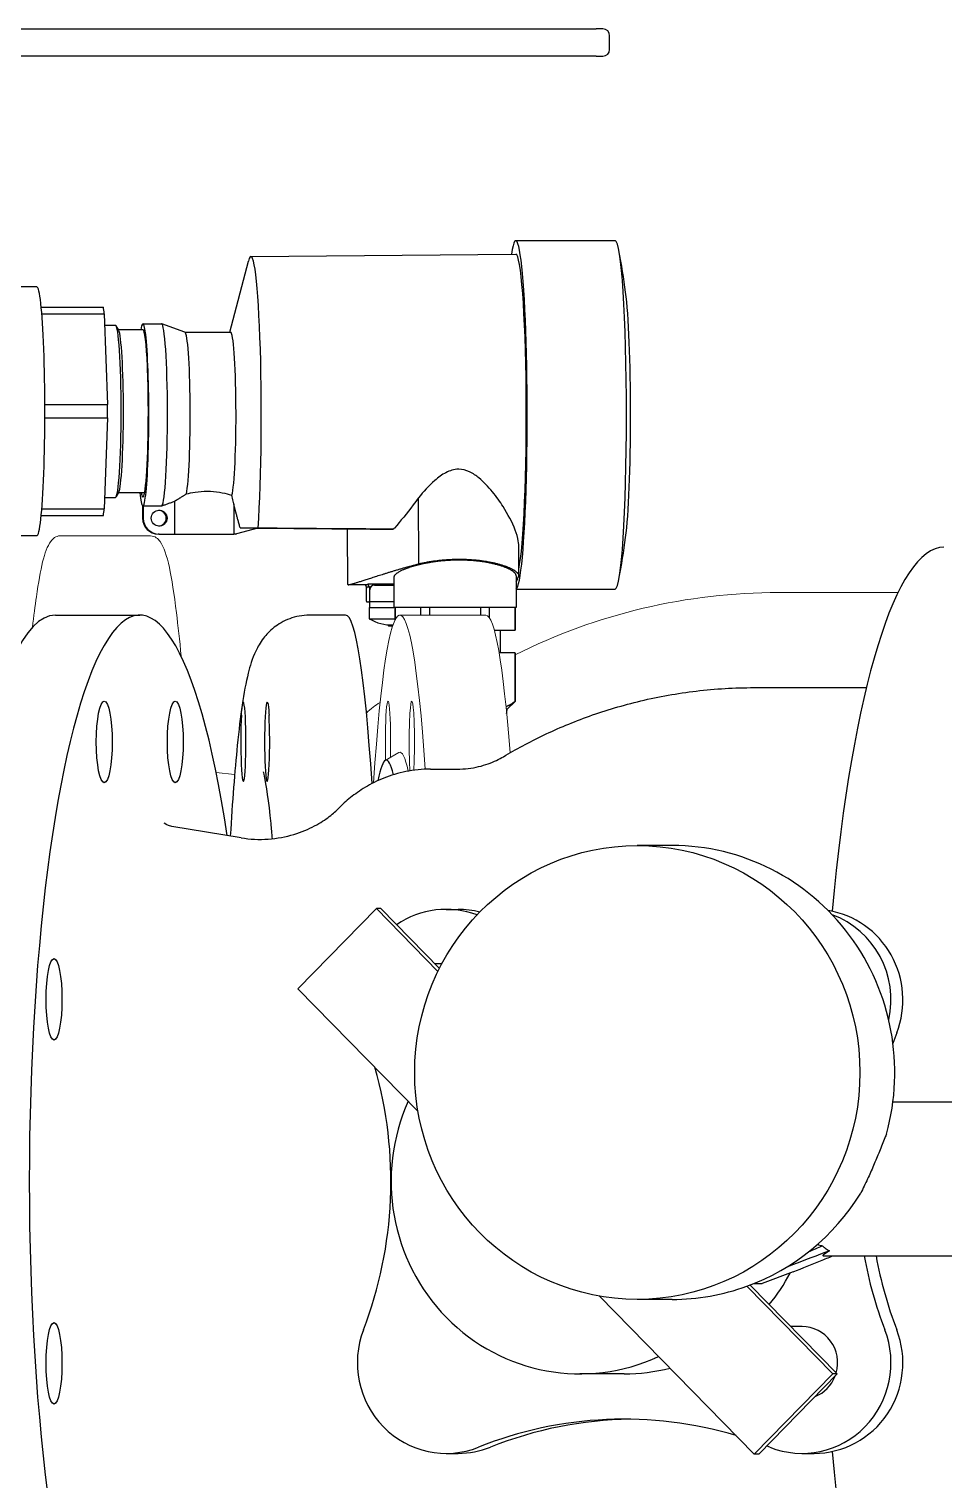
# Model space of a CAD drawing. Header units: millimetres. Extents: x 0 to 100323, y 0 to 59400.
# Drawn here: x 23435.9 to 23637.9, y 45104.8 to 45424.9 of the extents above; entities that cross this region are included whole.
import ezdxf

# ---------------------------------------------------------------- set-up
doc = ezdxf.new("R2010")
doc.units = ezdxf.units.MM
doc.header["$LTSCALE"] = 100
doc.layers.add('P_Biomass (BM)', color=150, linetype='Continuous', lineweight=18, true_color=0x007fff)
doc.layers.add('Visible', color=7, linetype='Continuous', lineweight=25)

msp = doc.modelspace()

# ---------------------------------------------------------------- linework, layer by layer
at = {"layer": 'P_Biomass (BM)'}
for p, q in [((23442.8, 45313.03), (23462.76, 45313.03)), ((23601.46, 45300.53), (23627.77, 45300.53)), ((23517.81, 45295.53), (23536.77, 45295.53)), ((23514.58, 45263.46), (23517.57, 45265.19)), ((23481.32, 45260.36), (23477.26, 45260.78))]:
    msp.add_line(p, q, dxfattribs=at)
msp.add_arc((23601.46, 45170.53), 130, 90, 116.6171, dxfattribs=at)
for centre, major_axis, start_param, end_param in [((23517.81, 45170.53), (0, 125), 5.527526, 7.072972), ((23536.77, 45170.53), (0, 125), 5.570927, 6.283185), ((23515.18, 45267.54), (0, 9), 4.32333, 8.318755), ((23520.44, 45267.54), (0, 9), 3.944265, 8.641749), ((23517.81, 45170.53), (0, 94.73), 5.985299, 6.321042)]:
    msp.add_ellipse(centre, major_axis=major_axis, ratio=0.065414, start_param=start_param, end_param=end_param, dxfattribs=at)
for points, knots in [([(23436.7, 45292.82), (23436.98, 45295.31), (23437.27, 45297.57), (23438.5, 45305.88), (23439.25, 45309.7), (23441.15, 45312.39), (23441.81, 45313.03), (23442.8, 45313.03)], [5.7597232, 5.7597232, 5.7597232, 5.7597232, 5.8651163, 5.8651163, 6.1908853, 6.1908853, 6.2831853, 6.2831853, 6.2831853, 6.2831853]), ([(23462.76, 45313.03), (23463.77, 45313.03), (23464.44, 45312.37), (23466.57, 45309.29), (23467.42, 45304.32), (23468.84, 45293.18), (23469.19, 45289.97), (23469.52, 45286.44)], [6.2831853, 6.2831853, 6.2831853, 6.2831853, 6.3771418, 6.3771418, 6.7595286, 6.7595286, 6.8906537, 6.8906537, 6.8906537, 6.8906537]), ([(23510.43, 45273.9), (23510.85, 45274.32), (23511.34, 45274.77), (23512.37, 45275.57), (23512.88, 45275.93), (23513.45, 45276.28)], [6.2173998, 6.2173998, 6.2173998, 6.2173998, 6.23203015, 6.23203015, 6.24348111, 6.24348111, 6.24348111, 6.24348111])]:
    msp.add_open_spline(points, degree=3, knots=knots, dxfattribs=at)
at = {"layer": 'Visible'}
for p, q in [((23429.88, 45424.93), (23561.13, 45424.93)), ((23562.61, 45424.93), (23561.13, 45424.93)), ((23564.11, 45420.43), (23564.11, 45423.43)), ((23561.13, 45418.93), (23429.88, 45418.93)), ((23561.13, 45418.93), (23562.61, 45418.93)), ((23543.39, 45378.22), (23565.31, 45378.22)), ((23480.29, 45357.99), (23484.36, 45373.66)), ((23484.91, 45374.73), (23543.39, 45375.24)), ((23437.64, 45368.03), (23433.95, 45368.03)), ((23438.63, 45363.53), (23452.37, 45363.53)), ((23438.76, 45362.06), (23452.54, 45362.06)), ((23452.54, 45362.06), (23453.29, 45342)), ((23461.07, 45359.87), (23465.19, 45359.87)), ((23470.36, 45357.99), (23465.23, 45359.86)), ((23452.63, 45359.53), (23455.03, 45359.53)), ((23455.74, 45358.41), (23455.17, 45359.41)), ((23461.1, 45358.53), (23455.67, 45358.53)), ((23470.35, 45357.99), (23480.44, 45357.99)), ((23439.44, 45342), (23453.29, 45342)), ((23439.44, 45339.06), (23453.29, 45339.06)), ((23453.29, 45339.06), (23452.54, 45319)), ((23452.63, 45321.53), (23455.03, 45321.53)), ((23455.74, 45322.65), (23455.17, 45321.65)), ((23461.45, 45322.53), (23455.67, 45322.53)), ((23522.01, 45306.87), (23521.94, 45321.45)), ((23438.76, 45319), (23452.54, 45319)), ((23460.99, 45319.66), (23460.99, 45316.94)), ((23461.15, 45319.66), (23465.28, 45319.66)), ((23461.15, 45319.66), (23461.15, 45316.94)), ((23468.05, 45320.67), (23468.05, 45313.44)), ((23481.12, 45320.12), (23481.12, 45313.44)), ((23438.63, 45317.53), (23452.37, 45317.53)), ((23486.48, 45314.75), (23481.74, 45313.48)), ((23486.48, 45314.75), (23482.53, 45314.78)), ((23437.64, 45313.03), (23433.95, 45313.03)), ((23464.65, 45313.44), (23464.48, 45313.44)), ((23464.65, 45313.44), (23468.05, 45313.44)), ((23468.05, 45313.44), (23481.12, 45313.44)), ((23470.34, 45313.42), (23470.31, 45313.44)), ((23470.34, 45313.42), (23479.34, 45313.42)), ((23479.34, 45313.42), (23479.37, 45313.44)), ((23481.48, 45313.44), (23481.12, 45313.44)), ((23506.34, 45302.28), (23506.23, 45314.57)), ((23544.03, 45304.25), (23544.08, 45310.38)), ((23510.46, 45302.24), (23506.43, 45302.24)), ((23510.11, 45302.24), (23510.43, 45301.73)), ((23516.47, 45302.39), (23510.73, 45302.39)), ((23511.08, 45301.73), (23510.73, 45302.39)), ((23512.18, 45302.14), (23512.11, 45302.14)), ((23512.18, 45302.14), (23516.47, 45302.14)), ((23516.47, 45303.9), (23516.47, 45297.24)), ((23543.47, 45304.24), (23543.47, 45297.24)), ((23510.35, 45301.14), (23510.35, 45299.64)), ((23511.08, 45301.73), (23510.43, 45301.73)), ((23510.44, 45301.14), (23510.44, 45301.73)), ((23511.28, 45301.73), (23511.08, 45301.73)), ((23511.09, 45301.73), (23511.09, 45301.14)), ((23511.18, 45299.64), (23511.18, 45301.14)), ((23543.47, 45301.27), (23565.31, 45301.27)), ((23441.75, 45295.53), (23460.39, 45295.53)), ((23505.83, 45295.53), (23497.85, 45295.53)), ((23510.43, 45298.44), (23511.1, 45298.44)), ((23511.06, 45297.24), (23516.47, 45297.24)), ((23511.06, 45294.74), (23511.06, 45297.24)), ((23516.47, 45298.44), (23511.1, 45298.44)), ((23511.15, 45297.24), (23511.15, 45298.44)), ((23543.47, 45297.24), (23516.47, 45297.24)), ((23516.72, 45297.24), (23516.72, 45294.42)), ((23516.77, 45297.24), (23516.77, 45294.51)), ((23522.37, 45297.24), (23522.37, 45295.53)), ((23524.34, 45297.24), (23524.34, 45295.53)), ((23535.57, 45297.24), (23535.57, 45295.53)), ((23537.54, 45297.24), (23537.54, 45294.97)), ((23543.17, 45297.24), (23543.17, 45292.24)), ((23543.22, 45297.24), (23543.22, 45292.24)), ((23511.06, 45294.74), (23516.72, 45294.74)), ((23515.25, 45293.24), (23515.25, 45293.38)), ((23516.18, 45293.03), (23515.46, 45293.15)), ((23515.77, 45293.24), (23515.77, 45293.37)), ((23515.77, 45293.24), (23516.25, 45293.24)), ((23538.63, 45292.24), (23543.17, 45292.24)), ((23539.97, 45292.24), (23539.97, 45287.24)), ((23543.17, 45292.24), (23543.22, 45292.24)), ((23543.17, 45287.24), (23539.69, 45287.24)), ((23543.17, 45287.24), (23543.22, 45287.24)), ((23543.17, 45287.24), (23543.17, 45276.49)), ((23543.22, 45287.24), (23543.22, 45276.49)), ((23595.98, 45279.53), (23620.77, 45279.53)), ((23541.47, 45274.74), (23543.22, 45276.49)), ((23543.17, 45276.49), (23543.22, 45276.49)), ((23541.47, 45274.74), (23541.28, 45274.74)), ((23524.53, 45261.53), (23530.45, 45261.53)), ((23482.77, 45246.37), (23467.47, 45248.9)), ((23577.91, 45244.67), (23570.21, 45244.67)), ((23512.63, 45230.73), (23495.29, 45213.05)), ((23526.21, 45216.88), (23512.63, 45230.73)), ((23513.6, 45230.73), (23512.63, 45230.73)), ((23526.54, 45217.54), (23513.6, 45230.73)), ((23528.03, 45230.58), (23530.66, 45230.58)), ((23527.08, 45218.58), (23525.52, 45218.58)), ((23495.29, 45213.05), (23521.79, 45186.04)), ((23626.63, 45188.06), (23683.83, 45188.06)), ((23611.34, 45154.06), (23683.83, 45154.06)), ((23604.6, 45150.53), (23597.77, 45147.99)), ((23561.84, 45145.2), (23596.04, 45110.33)), ((23613.38, 45128), (23594.39, 45147.37)), ((23614.35, 45128), (23595.1, 45147.64)), ((23596.01, 45147.99), (23597.58, 45147.99)), ((23597.58, 45147.99), (23597.77, 45147.99)), ((23577.91, 45144.47), (23570.21, 45144.47)), ((23606.59, 45138.48), (23604.08, 45138.48)), ((23574.12, 45131.53), (23574.11, 45131.53)), ((23567.31, 45128.03), (23557.55, 45128.03)), ((23596.04, 45110.33), (23613.38, 45128)), ((23597.02, 45110.33), (23614.35, 45128)), ((23614.35, 45128), (23613.38, 45128)), ((23528.03, 45110.48), (23530.66, 45110.48)), ((23597.02, 45110.33), (23596.04, 45110.33)), ((23606.59, 45110.48), (23609.22, 45110.48))]:
    msp.add_line(p, q, dxfattribs=at)
for centre, radius, start, end in [((23562.61, 45423.43), 1.5, 0, 90), ((23562.61, 45420.43), 1.5, 270, 0), ((23369.47, 45339.74), 200, 7.7745, 10.4446), ((23369.47, 45339.74), 200, 349.5554, 352.2255), ((23515.75, 45302.07), 8.7, 237.3402, 273.5995), ((23537.47, 45274.74), 4, 347.1367, 0)]:
    msp.add_arc(centre, radius, start, end, dxfattribs=at)
for centre, major_axis, ratio, start_param, end_param in [((23543.39, 45339.74), (0, -38.47), 0.065414, 0.029549, 3.538236), ((23484.92, 45339.74), (0, 34.98), 0.065414, 3.916994, 6.530347), ((23565.31, 45339.74), (0, 38.47), 0.065414, 3.141593, 6.283185), ((23543.39, 45339.74), (0, 35.49), 0.065414, 3.424354, 6.283757), ((23437.64, 45340.53), (0, -27.5), 0.065414, 0, 3.141593), ((23566.78, 45339.74), (0, 30), 0.065414, 3.588397, 5.836381), ((23451.61, 45340.53), (0, -25.75), 0.065414, 2.560771, 2.675217), ((23461.07, 45339.74), (0, -20.12), 0.065414, 0.062152, 3.50858), ((23465.19, 45339.74), (0, -20.12), 0.065414, 0.062152, 3.141593), ((23455.03, 45340.53), (0, 19), 0.065414, 3.141593, 6.283185), ((23455.6, 45340.53), (0, 18), 0.065414, 3.255382, 6.169396), ((23461.1, 45340.53), (0, 18), 0.065414, 4.307993, 6.283185), ((23470.33, 45339.74), (0, -18.25), 0.065414, 0.29742, 3.11773), ((23480.44, 45339.74), (0, -18.25), 0.065414, 0.231326, 3.141593), ((23451.61, 45340.53), (0, -25.75), 0.065414, 1.513573, 1.62802), ((23461.07, 45339.74), (0, -18.15), 0.065414, 5.960821, 7.499649), ((23461.07, 45339.74), (0, -20.12), 0.065414, 5.738726, 6.221033), ((23451.61, 45340.53), (0, -25.75), 0.065414, 0.466376, 0.580822), ((23464.48, 45316.94), (0, -1.75), 0.997858, 0.046842, 3.094751), ((23464.48, 45316.94), (0, -3.5), 0.997858, 4.712389, 6.283185), ((23464.65, 45316.94), (0, -3.5), 0.997858, 4.712389, 6.283185), ((23481.48, 45314.44), (0.258, -0.966), 0.998145, 6.021386, 6.283185), ((23546.19, 45314.23), (-39.95, 0.35), 0.000571, 5.55458, 6.283195), ((23637.91, 45170.53), (0, 140), 0.195122, 0, 1.130763), ((23460.39, 45170.53), (0, -125), 0.195122, 2.227892, 7.196886), ((23452.85, 45402.24), (-57.77, 99.96), 0.049074, 3.113237, 3.167164), ((23512.18, 45301.14), (0, 1), 0.997858, 0, 1.570796), ((23512.07, 45301.14), (0.706, 0.733), 0.962842, 0.747622, 1.690904), ((23543.61, 45402.24), (0.87, 100), 0.065409, 3.253066, 3.333327), ((23511.35, 45301.14), (0, 1), 0.997858, 1.14692, 1.570796), ((23510.43, 45299.64), (0, -1.2), 0.065414, 4.712389, 6.283185), ((23512.09, 45301.14), (0, 1), 0.997858, 0.943282, 1.570796), ((23511.1, 45299.64), (0, -1.2), 0.065414, 0, 1.570796), ((23441.75, 45170.53), (0, -125), 0.195122, 3.141593, 6.283185), ((23505.83, 45170.53), (0, 125), 0.065414, 5.491386, 6.283185), ((23483.25, 45267.54), (0, 8.75), 0.065414, 0.826323, 6.24226), ((23488.5, 45267.54), (0, -8.75), 0.065414, 3.182518, 8.598455), ((23514.81, 45170.53), (0, 93), 0.065414, 6.019062, 6.597286), ((23577.91, 45194.57), (0, 50.1), 0.980779, 4.437598, 6.283185), ((23528.03, 45210.58), (0, 20), 0.980779, 5.929245, 6.874956), ((23530.66, 45210.58), (0, 20), 0.980779, 6.037134, 6.283185), ((23609.22, 45210.58), (0, 20), 0.980779, 4.339732, 6.124057), ((23606.59, 45210.58), (0, 20), 0.980779, 4.489276, 5.937368), ((23709.7, 45170.53), (0, 90), 0.980779, 1.198139, 1.225488), ((23427.55, 45170.53), (0, 90), 0.980779, 4.339732, 4.996059), ((23557.55, 45170.53), (0, -42.5), 0.980779, 4.28321, 6.712364), ((23577.91, 45194.57), (0, -50.1), 0.980779, 0.341856, 1.009905), ((23627.48, 45171.06), (33.35, 0), 0.509799, 4.159237, 4.197116), ((23651.89, 45171.06), (-40.72, -16.95), 0.033467, 6.001692, 6.363444), ((23616.58, 45171.06), (0, 17), 0.65937, 2.62632, 2.686843), ((23616.58, 45171.06), (0, -17), 0.65937, 5.828436, 5.921433), ((23707.07, 45170.53), (0, -90), 0.980779, 4.896402, 5.085046), ((23709.7, 45170.53), (0, 90), 0.980779, 1.75481, 1.943453), ((23567.31, 45170.53), (0, -42.5), 0.980779, 0.876073, 1.074477), ((23577.91, 45194.57), (0, -50.1), 0.980779, 0, 0.341856), ((23528.03, 45130.48), (0, -20), 0.980779, 4.339732, 6.655842), ((23606.59, 45130.48), (0, -20), 0.980779, 5.910528, 8.226639), ((23606.59, 45130.48), (0, 8), 0.980779, 4.428843, 6.283185), ((23609.22, 45130.48), (0, -20), 0.980779, 0, 1.943453), ((23567.31, 45170.53), (0, -42.5), 0.980779, 0, 0.245283), ((23569.94, 45170.53), (0, -39), 0.980779, 0.127717, 0.127867), ((23567.31, 45170.53), (0, -42.5), 0.980779, 6.165671, 6.165889), ((23606.59, 45130.48), (0, -8), 0.980779, 0.378999, 1.191797), ((23567.31, 45028.03), (0, 90), 0.980779, 5.999516, 6.655842), ((23569.94, 45028.03), (0, 90), 0.980779, 0.014922, 0.372657), ((23530.66, 45130.48), (0, -20), 0.980779, 0, 0.372657), ((23567.31, 45028.03), (0, 90), 0.980779, 5.910528, 5.918719), ((23637.91, 45170.53), (0, -140), 0.195122, 5.152423, 6.283185)]:
    msp.add_ellipse(centre, major_axis=major_axis, ratio=ratio, start_param=start_param, end_param=end_param, dxfattribs=at)
for centre, major_axis, ratio in [((23464.65, 45316.94), (0, -1.75), 0.997858), ((23452.55, 45267.54), (0, 9), 0.195122), ((23468.23, 45267.54), (0, -9), 0.195122), ((23570.21, 45194.57), (0, -50.1), 0.980779), ((23441.46, 45210.71), (0, 9), 0.195122), ((23441.46, 45130.35), (0, 9), 0.195122)]:
    msp.add_ellipse(centre, major_axis=major_axis, ratio=ratio, dxfattribs=at)
for points, knots in [([(23544.08, 45310.38), (23544.09, 45310.85), (23544.04, 45311.36), (23543.8, 45312.66), (23543.57, 45313.47), (23542.62, 45316), (23541.66, 45317.81), (23539.92, 45320.53), (23539.12, 45321.67), (23537.32, 45323.87), (23536.32, 45324.95), (23534.66, 45326.31), (23533.95, 45326.8), (23532.42, 45327.52), (23531.6, 45327.74), (23529.73, 45327.75), (23528.82, 45327.43), (23527.09, 45326.53), (23526.28, 45325.93), (23524.2, 45324.1), (23522.99, 45322.75), (23521.94, 45321.45)], [2.321569, 2.321569, 2.321569, 2.321569, 2.572206, 2.572206, 2.924601, 2.924601, 3.629391, 3.629391, 4.061015, 4.061015, 4.49264, 4.49264, 4.736224, 4.736224, 4.979809, 4.979809, 5.296872, 5.296872, 5.613936, 5.613936, 6.15154, 6.15154, 6.15154, 6.15154]), ([(23468.05, 45320.67), (23468.08, 45320.69), (23468.1, 45320.7), (23468.13, 45320.72), (23468.16, 45320.73), (23468.2, 45320.75), (23468.23, 45320.77), (23468.27, 45320.79), (23468.3, 45320.82), (23468.34, 45320.84), (23468.38, 45320.86), (23468.42, 45320.89), (23468.46, 45320.91), (23468.5, 45320.94), (23468.55, 45320.96), (23468.6, 45320.99), (23468.64, 45321.02), (23468.69, 45321.05), (23468.74, 45321.08), (23468.79, 45321.11), (23468.84, 45321.15), (23468.9, 45321.18), (23468.95, 45321.21), (23469, 45321.25), (23469.06, 45321.29), (23469.12, 45321.32), (23469.18, 45321.36), (23469.24, 45321.4), (23469.3, 45321.43), (23469.36, 45321.47), (23469.42, 45321.51), (23469.48, 45321.55), (23469.55, 45321.59), (23469.61, 45321.63), (23469.68, 45321.67), (23469.74, 45321.71), (23469.81, 45321.76), (23469.88, 45321.8), (23469.95, 45321.84), (23470.02, 45321.89), (23470.09, 45321.93), (23470.16, 45321.97), (23470.24, 45322.02), (23470.31, 45322.06), (23470.38, 45322.11), (23470.46, 45322.16), (23470.53, 45322.2), (23470.61, 45322.25), (23470.68, 45322.3)], [0, 0, 0, 0, 0.319264, 0.319264, 0.319264, 0.638783, 0.638783, 0.638783, 0.958102, 0.958102, 0.958102, 1.277433, 1.277433, 1.277433, 1.597583, 1.597583, 1.597583, 1.918332, 1.918332, 1.918332, 2.239368, 2.239368, 2.239368, 2.560315, 2.560315, 2.560315, 2.880748, 2.880748, 2.880748, 3.200219, 3.200219, 3.200219, 3.51956, 3.51956, 3.51956, 3.839389, 3.839389, 3.839389, 4.159503, 4.159503, 4.159503, 4.479652, 4.479652, 4.479652, 4.799556, 4.799556, 4.799556, 5.118907, 5.118907, 5.118907, 5.118907]), ([(23470.68, 45322.3), (23471.25, 45322.43), (23471.89, 45322.57), (23473.46, 45322.81), (23474.41, 45322.89), (23476.19, 45322.89), (23477.11, 45322.81), (23478.79, 45322.54), (23479.53, 45322.35), (23480.32, 45322.11), (23480.53, 45322.04), (23480.72, 45321.98)], [1.65902, 1.65902, 1.65902, 1.65902, 1.866579, 1.866579, 2.133362, 2.133362, 2.400145, 2.400145, 2.666928, 2.666928, 2.767897, 2.767897, 2.767897, 2.767897]), ([(23481.12, 45320.12), (23481.08, 45320.3), (23481.04, 45320.48), (23480.91, 45321.1), (23480.81, 45321.54), (23480.72, 45321.98)], [2.9796233, 2.9796233, 2.9796233, 2.9796233, 3.0341815, 3.0341815, 3.1663388, 3.1663388, 3.1663388, 3.1663388]), ([(23521.94, 45321.45), (23521.54, 45320.91), (23521.15, 45320.37), (23519.34, 45318.01), (23517.92, 45316.3), (23516.53, 45314.67), (23516.45, 45314.59), (23516.38, 45314.5)], [2.042814, 2.042814, 2.042814, 2.042814, 2.254897, 2.254897, 3.00653, 3.00653, 3.049023, 3.049023, 3.049023, 3.049023]), ([(23465.28, 45319.66), (23465.39, 45319.7), (23465.51, 45319.74), (23465.62, 45319.78), (23465.74, 45319.83), (23465.85, 45319.87), (23465.97, 45319.91), (23466.2, 45320), (23466.43, 45320.08), (23466.66, 45320.16), (23466.89, 45320.25), (23467.13, 45320.33), (23467.36, 45320.42), (23467.59, 45320.5), (23467.82, 45320.59), (23468.05, 45320.67)], [0, 0, 0, 0, 0.369926, 0.369926, 0.369926, 0.739852, 0.739852, 0.739852, 1.479703, 1.479703, 1.479703, 2.219553, 2.219553, 2.219553, 2.959404, 2.959404, 2.959404, 2.959404]), ([(23506.34, 45302.28), (23506.34, 45302.27), (23506.34, 45302.27), (23506.34, 45302.27), (23506.35, 45302.26), (23506.36, 45302.25), (23506.37, 45302.25), (23506.39, 45302.25), (23506.4, 45302.24), (23506.43, 45302.24), (23506.45, 45302.24), (23506.48, 45302.25), (23506.51, 45302.25), (23506.54, 45302.25), (23506.58, 45302.26), (23506.62, 45302.27), (23506.67, 45302.27), (23506.71, 45302.28), (23506.77, 45302.3), (23506.82, 45302.31), (23506.87, 45302.32), (23506.94, 45302.34), (23507, 45302.35), (23507.06, 45302.37), (23507.13, 45302.39), (23507.2, 45302.41), (23507.28, 45302.43), (23507.36, 45302.45), (23507.44, 45302.47), (23507.52, 45302.5), (23507.61, 45302.52), (23507.7, 45302.55), (23507.8, 45302.58), (23507.89, 45302.61), (23507.99, 45302.64), (23508.1, 45302.67), (23508.2, 45302.7), (23508.31, 45302.73), (23508.42, 45302.77), (23508.54, 45302.8), (23508.66, 45302.84), (23508.78, 45302.88), (23508.9, 45302.92), (23509.03, 45302.96), (23509.16, 45303), (23509.3, 45303.04), (23509.43, 45303.09), (23509.57, 45303.13), (23509.71, 45303.18), (23509.86, 45303.23), (23510.01, 45303.27), (23510.16, 45303.32), (23510.31, 45303.37), (23510.47, 45303.42), (23510.63, 45303.47), (23510.79, 45303.53), (23510.95, 45303.58), (23511.12, 45303.63), (23511.29, 45303.69), (23511.46, 45303.74), (23511.64, 45303.8), (23511.81, 45303.86), (23511.99, 45303.91), (23512.18, 45303.97), (23512.36, 45304.03), (23512.55, 45304.09), (23512.74, 45304.15), (23512.93, 45304.21), (23513.13, 45304.28), (23513.32, 45304.34), (23513.52, 45304.4), (23513.72, 45304.47), (23513.93, 45304.53), (23514.14, 45304.6), (23514.35, 45304.66), (23514.56, 45304.73), (23514.77, 45304.79), (23514.99, 45304.86), (23515.21, 45304.93), (23515.43, 45305), (23515.66, 45305.07), (23515.89, 45305.14), (23516.12, 45305.21), (23516.35, 45305.28), (23516.58, 45305.35), (23516.82, 45305.42), (23517.06, 45305.49), (23517.3, 45305.56), (23517.55, 45305.63), (23517.79, 45305.7), (23518.04, 45305.78), (23518.29, 45305.85), (23518.54, 45305.92), (23518.8, 45306), (23519.06, 45306.07), (23519.31, 45306.14), (23519.58, 45306.21), (23519.84, 45306.29), (23520.1, 45306.36), (23520.37, 45306.43), (23520.64, 45306.51), (23520.91, 45306.58), (23521.18, 45306.65), (23521.46, 45306.73), (23521.73, 45306.8), (23522.01, 45306.87)], [31.824674, 31.824674, 31.824674, 31.824674, 32.298734, 32.298734, 32.298734, 33.368709, 33.368709, 33.368709, 34.43866, 34.43866, 34.43866, 35.508608, 35.508608, 35.508608, 36.578594, 36.578594, 36.578594, 37.648957, 37.648957, 37.648957, 38.719756, 38.719756, 38.719756, 39.790553, 39.790553, 39.790553, 40.860902, 40.860902, 40.860902, 41.931996, 41.931996, 41.931996, 43.005408, 43.005408, 43.005408, 44.080864, 44.080864, 44.080864, 45.158043, 45.158043, 45.158043, 46.236587, 46.236587, 46.236587, 47.316105, 47.316105, 47.316105, 48.396182, 48.396182, 48.396182, 49.476385, 49.476385, 49.476385, 50.556266, 50.556266, 50.556266, 51.635371, 51.635371, 51.635371, 52.713246, 52.713246, 52.713246, 53.789436, 53.789436, 53.789436, 54.863501, 54.863501, 54.863501, 55.935013, 55.935013, 55.935013, 57.006071, 57.006071, 57.006071, 58.079427, 58.079427, 58.079427, 59.154806, 59.154806, 59.154806, 60.231896, 60.231896, 60.231896, 61.310359, 61.310359, 61.310359, 62.389838, 62.389838, 62.389838, 63.469961, 63.469961, 63.469961, 64.550345, 64.550345, 64.550345, 65.630603, 65.630603, 65.630603, 66.710344, 66.710344, 66.710344, 67.789183, 67.789183, 67.789183, 68.866741, 68.866741, 68.866741, 68.866741]), ([(23530.85, 45307.67), (23530.73, 45307.67), (23530.61, 45307.67), (23530.48, 45307.67), (23530.36, 45307.67), (23530.24, 45307.67), (23530.11, 45307.67), (23529.99, 45307.66), (23529.87, 45307.66), (23529.74, 45307.66), (23529.62, 45307.65), (23529.5, 45307.65), (23529.38, 45307.64), (23529.13, 45307.64), (23528.88, 45307.62), (23528.64, 45307.61), (23528.52, 45307.6), (23528.4, 45307.6), (23528.27, 45307.59), (23528.15, 45307.58), (23528.03, 45307.57), (23527.91, 45307.56), (23527.79, 45307.55), (23527.67, 45307.54), (23527.55, 45307.53), (23527.42, 45307.52), (23527.3, 45307.51), (23527.18, 45307.5), (23526.94, 45307.48), (23526.71, 45307.46), (23526.47, 45307.43), (23526.35, 45307.42), (23526.23, 45307.4), (23526.12, 45307.39), (23526, 45307.37), (23525.88, 45307.36), (23525.76, 45307.34), (23525.65, 45307.33), (23525.53, 45307.31), (23525.42, 45307.3), (23525.3, 45307.28), (23525.19, 45307.26), (23525.07, 45307.25), (23524.96, 45307.23), (23524.84, 45307.21), (23524.73, 45307.19), (23524.62, 45307.18), (23524.51, 45307.16), (23524.4, 45307.14), (23524.29, 45307.12), (23524.18, 45307.1), (23524.07, 45307.08), (23524.01, 45307.07), (23523.96, 45307.06), (23523.9, 45307.05), (23523.85, 45307.04), (23523.79, 45307.03), (23523.74, 45307.02), (23523.63, 45307), (23523.53, 45306.98), (23523.42, 45306.96), (23523.31, 45306.94), (23523.21, 45306.92), (23523.1, 45306.9), (23523, 45306.88), (23522.89, 45306.85), (23522.79, 45306.83), (23522.69, 45306.81), (23522.58, 45306.79), (23522.48, 45306.76), (23522.38, 45306.74), (23522.28, 45306.72), (23522.18, 45306.69), (23522.08, 45306.67), (23521.98, 45306.64), (23521.89, 45306.62), (23521.79, 45306.6), (23521.69, 45306.57), (23521.6, 45306.55), (23521.5, 45306.52), (23521.41, 45306.5), (23521.31, 45306.47), (23521.22, 45306.45), (23521.13, 45306.42), (23521.04, 45306.4), (23520.95, 45306.37), (23520.86, 45306.34), (23520.77, 45306.32), (23520.68, 45306.29), (23520.59, 45306.27), (23520.5, 45306.24), (23520.42, 45306.21), (23520.33, 45306.19), (23520.25, 45306.16), (23520.11, 45306.12), (23519.98, 45306.07), (23519.85, 45306.03), (23519.79, 45306.01), (23519.73, 45305.99), (23519.66, 45305.97), (23519.6, 45305.94), (23519.54, 45305.92), (23519.48, 45305.9), (23519.36, 45305.86), (23519.24, 45305.81), (23519.12, 45305.77), (23519.01, 45305.72), (23518.89, 45305.68), (23518.78, 45305.63), (23518.67, 45305.59), (23518.57, 45305.54), (23518.47, 45305.5), (23518.36, 45305.45), (23518.27, 45305.41), (23518.17, 45305.36), (23518.08, 45305.32), (23517.99, 45305.27), (23517.9, 45305.23), (23517.81, 45305.18), (23517.73, 45305.14), (23517.65, 45305.09), (23517.57, 45305.05), (23517.49, 45305), (23517.42, 45304.96), (23517.35, 45304.92), (23517.28, 45304.87), (23517.22, 45304.83), (23517.18, 45304.81), (23517.15, 45304.79), (23517.12, 45304.76), (23517.09, 45304.74), (23517.07, 45304.72), (23517.04, 45304.7), (23516.98, 45304.66), (23516.93, 45304.61), (23516.88, 45304.57), (23516.83, 45304.53), (23516.79, 45304.49), (23516.75, 45304.45), (23516.71, 45304.41), (23516.68, 45304.37), (23516.64, 45304.33), (23516.61, 45304.29), (23516.59, 45304.25), (23516.56, 45304.21), (23516.54, 45304.17), (23516.52, 45304.13), (23516.51, 45304.09), (23516.49, 45304.06), (23516.48, 45304.02), (23516.48, 45303.99), (23516.47, 45303.96), (23516.47, 45303.93), (23516.47, 45303.9)], [0, 0, 0, 0, 0.369332, 0.369332, 0.369332, 0.738618, 0.738618, 0.738618, 1.107837, 1.107837, 1.107837, 1.477184, 1.477184, 1.477184, 2.215745, 2.215745, 2.215745, 2.585145, 2.585145, 2.585145, 2.954702, 2.954702, 2.954702, 3.324266, 3.324266, 3.324266, 3.693685, 3.693685, 3.693685, 4.432712, 4.432712, 4.432712, 4.80289, 4.80289, 4.80289, 5.173365, 5.173365, 5.173365, 5.543997, 5.543997, 5.543997, 5.914638, 5.914638, 5.914638, 6.285139, 6.285139, 6.285139, 6.655349, 6.655349, 6.655349, 7.025116, 7.025116, 7.025116, 7.209787, 7.209787, 7.209787, 7.394453, 7.394453, 7.394453, 7.764405, 7.764405, 7.764405, 8.135109, 8.135109, 8.135109, 8.506462, 8.506462, 8.506462, 8.878349, 8.878349, 8.878349, 9.250646, 9.250646, 9.250646, 9.623222, 9.623222, 9.623222, 9.99594, 9.99594, 9.99594, 10.368661, 10.368661, 10.368661, 10.74124, 10.74124, 10.74124, 11.113535, 11.113535, 11.113535, 11.485403, 11.485403, 11.485403, 11.856705, 11.856705, 11.856705, 12.453779, 12.453779, 12.453779, 12.751525, 12.751525, 12.751525, 13.049565, 13.049565, 13.049565, 13.647173, 13.647173, 13.647173, 14.24642, 14.24642, 14.24642, 14.846789, 14.846789, 14.846789, 15.447733, 15.447733, 15.447733, 16.048688, 16.048688, 16.048688, 16.649091, 16.649091, 16.649091, 17.248396, 17.248396, 17.248396, 17.84609, 17.84609, 17.84609, 18.144185, 18.144185, 18.144185, 18.441858, 18.441858, 18.441858, 19.037777, 19.037777, 19.037777, 19.634219, 19.634219, 19.634219, 20.230638, 20.230638, 20.230638, 20.826496, 20.826496, 20.826496, 21.421676, 21.421676, 21.421676, 21.983749, 21.983749, 21.983749, 22.456432, 22.456432, 22.456432, 22.456432]), ([(23522.01, 45306.87), (23522.15, 45306.91), (23522.28, 45306.94), (23522.42, 45306.97), (23522.56, 45307), (23522.7, 45307.03), (23522.84, 45307.06), (23522.98, 45307.09), (23523.12, 45307.12), (23523.27, 45307.15), (23523.41, 45307.17), (23523.56, 45307.2), (23523.7, 45307.23), (23523.85, 45307.26), (23524, 45307.28), (23524.15, 45307.31), (23524.3, 45307.33), (23524.45, 45307.36), (23524.61, 45307.38), (23524.76, 45307.41), (23524.91, 45307.43), (23525.07, 45307.45), (23525.22, 45307.48), (23525.38, 45307.5), (23525.53, 45307.52), (23525.69, 45307.54), (23525.85, 45307.56), (23526.01, 45307.58), (23526.17, 45307.6), (23526.33, 45307.62), (23526.49, 45307.64), (23526.64, 45307.65), (23526.81, 45307.67), (23526.97, 45307.69), (23527.13, 45307.7), (23527.29, 45307.72), (23527.45, 45307.73), (23527.61, 45307.75), (23527.78, 45307.76), (23527.94, 45307.77), (23528.11, 45307.78), (23528.27, 45307.79), (23528.44, 45307.8), (23528.6, 45307.81), (23528.77, 45307.82), (23528.93, 45307.83), (23529.1, 45307.84), (23529.27, 45307.85), (23529.43, 45307.85), (23529.6, 45307.86), (23529.77, 45307.86), (23529.93, 45307.87), (23530.1, 45307.87), (23530.27, 45307.87), (23530.44, 45307.88), (23530.6, 45307.88), (23530.77, 45307.88), (23530.93, 45307.88), (23531.1, 45307.88), (23531.27, 45307.88), (23531.43, 45307.87), (23531.6, 45307.87), (23531.76, 45307.87), (23531.93, 45307.86), (23532.01, 45307.86), (23532.09, 45307.86), (23532.17, 45307.86), (23532.25, 45307.85), (23532.33, 45307.85), (23532.42, 45307.85), (23532.58, 45307.84), (23532.74, 45307.84), (23532.9, 45307.83), (23533.07, 45307.82), (23533.23, 45307.81), (23533.39, 45307.8), (23533.55, 45307.79), (23533.71, 45307.78), (23533.87, 45307.76), (23534.03, 45307.75), (23534.19, 45307.74), (23534.35, 45307.72), (23534.51, 45307.71), (23534.66, 45307.7), (23534.82, 45307.68), (23534.98, 45307.66), (23535.13, 45307.65), (23535.28, 45307.63), (23535.44, 45307.61), (23535.59, 45307.59), (23535.74, 45307.57), (23535.89, 45307.55), (23536.04, 45307.53), (23536.19, 45307.51), (23536.34, 45307.49), (23536.48, 45307.47), (23536.63, 45307.44), (23536.77, 45307.42), (23536.92, 45307.4), (23537.06, 45307.37), (23537.34, 45307.32), (23537.62, 45307.27), (23537.89, 45307.22), (23538.02, 45307.19), (23538.16, 45307.16), (23538.29, 45307.13), (23538.42, 45307.1), (23538.55, 45307.07), (23538.68, 45307.05), (23538.81, 45307.02), (23538.94, 45306.98), (23539.06, 45306.95), (23539.19, 45306.92), (23539.31, 45306.89), (23539.43, 45306.86), (23539.55, 45306.83), (23539.67, 45306.79), (23539.79, 45306.76), (23539.91, 45306.73), (23540.02, 45306.69), (23540.13, 45306.66), (23540.25, 45306.63), (23540.36, 45306.59), (23540.47, 45306.56), (23540.57, 45306.52), (23540.68, 45306.49), (23540.78, 45306.45), (23540.89, 45306.42), (23540.99, 45306.38), (23541.09, 45306.35), (23541.14, 45306.33), (23541.19, 45306.31), (23541.23, 45306.29), (23541.28, 45306.27), (23541.33, 45306.26), (23541.38, 45306.24), (23541.47, 45306.2), (23541.56, 45306.16), (23541.65, 45306.13), (23541.74, 45306.09), (23541.83, 45306.05), (23541.92, 45306.02), (23542, 45305.98), (23542.09, 45305.94), (23542.17, 45305.9), (23542.25, 45305.87), (23542.33, 45305.83), (23542.4, 45305.79), (23542.48, 45305.75), (23542.55, 45305.71), (23542.62, 45305.68), (23542.69, 45305.64), (23542.76, 45305.6), (23542.83, 45305.56), (23542.89, 45305.52), (23542.96, 45305.49), (23543.02, 45305.45), (23543.08, 45305.41), (23543.14, 45305.37), (23543.19, 45305.33), (23543.25, 45305.3), (23543.3, 45305.26), (23543.35, 45305.22), (23543.4, 45305.18), (23543.45, 45305.15), (23543.49, 45305.11), (23543.53, 45305.07), (23543.58, 45305.03), (23543.61, 45305), (23543.63, 45304.98), (23543.65, 45304.96), (23543.67, 45304.94), (23543.69, 45304.92), (23543.71, 45304.91), (23543.72, 45304.89), (23543.76, 45304.85), (23543.79, 45304.81), (23543.82, 45304.78), (23543.84, 45304.74), (23543.87, 45304.71), (23543.89, 45304.67), (23543.91, 45304.64), (23543.93, 45304.6), (23543.95, 45304.56), (23543.97, 45304.53), (23543.98, 45304.5), (23543.99, 45304.46), (23544.01, 45304.43), (23544.01, 45304.39), (23544.02, 45304.36), (23544.03, 45304.33), (23544.03, 45304.29), (23544.03, 45304.26), (23544.03, 45304.23), (23544.03, 45304.19), (23544.02, 45304.16), (23544.02, 45304.13), (23544.01, 45304.1), (23544, 45304.07)], [0, 0, 0, 0, 0.497033, 0.497033, 0.497033, 0.995546, 0.995546, 0.995546, 1.495214, 1.495214, 1.495214, 1.995696, 1.995696, 1.995696, 2.496645, 2.496645, 2.496645, 2.997711, 2.997711, 2.997711, 3.498553, 3.498553, 3.498553, 3.998844, 3.998844, 3.998844, 4.498277, 4.498277, 4.498277, 4.996575, 4.996575, 4.996575, 5.493499, 5.493499, 5.493499, 5.990562, 5.990562, 5.990562, 6.489122, 6.489122, 6.489122, 6.988856, 6.988856, 6.988856, 7.489412, 7.489412, 7.489412, 7.990425, 7.990425, 7.990425, 8.49152, 8.49152, 8.49152, 8.992322, 8.992322, 8.992322, 9.49247, 9.49247, 9.49247, 9.991617, 9.991617, 9.991617, 10.489447, 10.489447, 10.489447, 10.73778, 10.73778, 10.73778, 10.986052, 10.986052, 10.986052, 11.483724, 11.483724, 11.483724, 11.9827, 11.9827, 11.9827, 12.482694, 12.482694, 12.482694, 12.983388, 12.983388, 12.983388, 13.48444, 13.48444, 13.48444, 13.985492, 13.985492, 13.985492, 14.486179, 14.486179, 14.486179, 14.986134, 14.986134, 14.986134, 15.485003, 15.485003, 15.485003, 15.982444, 15.982444, 15.982444, 16.977056, 16.977056, 16.977056, 17.476159, 17.476159, 17.476159, 17.976163, 17.976163, 17.976163, 18.476785, 18.476785, 18.476785, 18.97772, 18.97772, 18.97772, 19.478652, 19.478652, 19.478652, 19.979255, 19.979255, 19.979255, 20.479202, 20.479202, 20.479202, 20.978172, 20.978172, 20.978172, 21.475853, 21.475853, 21.475853, 21.724121, 21.724121, 21.724121, 21.972446, 21.972446, 21.972446, 22.470175, 22.470175, 22.470175, 22.969147, 22.969147, 22.969147, 23.469105, 23.469105, 23.469105, 23.969769, 23.969769, 23.969769, 24.470851, 24.470851, 24.470851, 24.97205, 24.97205, 24.97205, 25.473065, 25.473065, 25.473065, 25.973598, 25.973598, 25.973598, 26.473358, 26.473358, 26.473358, 26.972066, 26.972066, 26.972066, 27.469467, 27.469467, 27.469467, 27.71765, 27.71765, 27.71765, 27.96591, 27.96591, 27.96591, 28.462855, 28.462855, 28.462855, 28.960125, 28.960125, 28.960125, 29.45743, 29.45743, 29.45743, 29.954485, 29.954485, 29.954485, 30.451011, 30.451011, 30.451011, 30.947254, 30.947254, 30.947254, 31.443467, 31.443467, 31.443467, 31.939661, 31.939661, 31.939661, 31.939661]), ([(23543.47, 45304.24), (23543.47, 45304.27), (23543.47, 45304.3), (23543.46, 45304.33), (23543.45, 45304.37), (23543.45, 45304.41), (23543.43, 45304.45), (23543.43, 45304.46), (23543.42, 45304.48), (23543.41, 45304.5), (23543.4, 45304.52), (23543.39, 45304.54), (23543.38, 45304.56), (23543.36, 45304.6), (23543.34, 45304.64), (23543.31, 45304.67), (23543.29, 45304.71), (23543.26, 45304.75), (23543.22, 45304.79), (23543.19, 45304.83), (23543.15, 45304.87), (23543.11, 45304.91), (23543.07, 45304.95), (23543.02, 45304.99), (23542.98, 45305.03), (23542.93, 45305.07), (23542.88, 45305.11), (23542.82, 45305.16), (23542.77, 45305.2), (23542.71, 45305.24), (23542.65, 45305.28), (23542.59, 45305.32), (23542.52, 45305.36), (23542.46, 45305.4), (23542.39, 45305.44), (23542.32, 45305.48), (23542.25, 45305.53), (23542.17, 45305.57), (23542.09, 45305.61), (23542.01, 45305.65), (23541.94, 45305.69), (23541.85, 45305.73), (23541.77, 45305.77), (23541.68, 45305.81), (23541.59, 45305.85), (23541.5, 45305.89), (23541.41, 45305.93), (23541.31, 45305.97), (23541.21, 45306.01), (23541.12, 45306.05), (23541.01, 45306.09), (23540.91, 45306.13), (23540.81, 45306.17), (23540.7, 45306.21), (23540.59, 45306.25), (23540.48, 45306.29), (23540.37, 45306.32), (23540.25, 45306.36), (23540.13, 45306.4), (23540.01, 45306.44), (23539.89, 45306.48), (23539.77, 45306.51), (23539.65, 45306.55), (23539.52, 45306.58), (23539.4, 45306.62), (23539.27, 45306.66), (23539.14, 45306.69), (23539, 45306.73), (23538.87, 45306.76), (23538.74, 45306.79), (23538.6, 45306.83), (23538.46, 45306.86), (23538.32, 45306.89), (23538.18, 45306.92), (23538.04, 45306.95), (23537.89, 45306.98), (23537.75, 45307.01), (23537.6, 45307.04), (23537.45, 45307.07), (23537.3, 45307.1), (23537.15, 45307.13), (23537, 45307.16), (23536.84, 45307.18), (23536.69, 45307.21), (23536.53, 45307.24), (23536.37, 45307.26), (23536.21, 45307.29), (23536.05, 45307.31), (23535.89, 45307.33), (23535.73, 45307.36), (23535.56, 45307.38), (23535.4, 45307.4), (23535.23, 45307.42), (23535.06, 45307.44), (23534.89, 45307.46), (23534.73, 45307.47), (23534.56, 45307.49), (23534.39, 45307.51), (23534.21, 45307.52), (23534.04, 45307.54), (23533.87, 45307.55), (23533.7, 45307.57), (23533.52, 45307.58), (23533.35, 45307.59), (23533.17, 45307.6), (23533, 45307.61), (23532.82, 45307.62), (23532.64, 45307.63), (23532.47, 45307.64), (23532.29, 45307.65), (23532.11, 45307.65), (23531.93, 45307.66), (23531.75, 45307.66), (23531.57, 45307.67), (23531.39, 45307.67), (23531.21, 45307.67), (23531.03, 45307.67), (23530.85, 45307.67)], [14.240984, 14.240984, 14.240984, 14.240984, 14.710926, 14.710926, 14.710926, 15.254109, 15.254109, 15.254109, 15.525609, 15.525609, 15.525609, 15.797128, 15.797128, 15.797128, 16.341468, 16.341468, 16.341468, 16.887358, 16.887358, 16.887358, 17.434433, 17.434433, 17.434433, 17.982297, 17.982297, 17.982297, 18.53053, 18.53053, 18.53053, 19.078704, 19.078704, 19.078704, 19.626388, 19.626388, 19.626388, 20.173162, 20.173162, 20.173162, 20.718623, 20.718623, 20.718623, 21.2624, 21.2624, 21.2624, 21.806164, 21.806164, 21.806164, 22.351644, 22.351644, 22.351644, 22.898431, 22.898431, 22.898431, 23.446093, 23.446093, 23.446093, 23.994184, 23.994184, 23.994184, 24.542258, 24.542258, 24.542258, 25.089877, 25.089877, 25.089877, 25.636625, 25.636625, 25.636625, 26.182115, 26.182115, 26.182115, 26.726004, 26.726004, 26.726004, 27.269607, 27.269607, 27.269607, 27.814874, 27.814874, 27.814874, 28.361352, 28.361352, 28.361352, 28.908552, 28.908552, 28.908552, 29.455976, 29.455976, 29.455976, 30.003137, 30.003137, 30.003137, 30.549567, 30.549567, 30.549567, 31.094835, 31.094835, 31.094835, 31.638562, 31.638562, 31.638562, 32.18164, 32.18164, 32.18164, 32.724981, 32.724981, 32.724981, 33.268101, 33.268101, 33.268101, 33.811084, 33.811084, 33.811084, 34.354183, 34.354183, 34.354183, 34.897099, 34.897099, 34.897099, 34.897099]), ([(23497.85, 45295.53), (23496.3, 45295.53), (23494.77, 45295.22), (23492.08, 45294.22), (23490.95, 45293.52), (23489, 45291.99), (23488.28, 45291.18), (23486.9, 45289.38), (23486.43, 45288.5), (23485.12, 45285.8), (23484.73, 45284.33), (23483.29, 45278.53), (23482.59, 45273.46), (23481.34, 45261.1), (23480.82, 45254.38), (23480.37, 45246.77)], [5.4977871, 5.4977871, 5.4977871, 5.4977871, 5.5221005, 5.5221005, 5.5488433, 5.5488433, 5.582271, 5.582271, 5.6326133, 5.6326133, 5.7552112, 5.7552112, 6.0693704, 6.0693704, 6.336433, 6.336433, 6.336433, 6.336433]), ([(23515.25, 45293.24), (23515.27, 45293.23), (23515.29, 45293.21), (23515.31, 45293.2), (23515.33, 45293.19), (23515.36, 45293.18), (23515.38, 45293.17), (23515.4, 45293.16), (23515.42, 45293.15), (23515.44, 45293.15), (23515.45, 45293.15), (23515.46, 45293.14), (23515.48, 45293.14), (23515.49, 45293.14), (23515.5, 45293.14), (23515.51, 45293.14), (23515.53, 45293.14), (23515.55, 45293.14), (23515.57, 45293.15), (23515.6, 45293.15), (23515.62, 45293.16), (23515.64, 45293.17), (23515.66, 45293.18), (23515.68, 45293.19), (23515.71, 45293.2), (23515.73, 45293.21), (23515.75, 45293.23), (23515.77, 45293.24)], [0, 0, 0, 0, 1.001074, 1.001074, 1.001074, 2.00226, 2.00226, 2.00226, 3.003465, 3.003465, 3.003465, 3.504049, 3.504049, 3.504049, 4.004609, 4.004609, 4.004609, 5.005639, 5.005639, 5.005639, 6.006706, 6.006706, 6.006706, 7.00786, 7.00786, 7.00786, 8.009049, 8.009049, 8.009049, 8.009049]), ([(23540.64, 45264.28), (23543.39, 45265.92), (23546.35, 45267.52), (23552.69, 45270.54), (23556.09, 45271.96), (23563.27, 45274.53), (23567.06, 45275.66), (23574.95, 45277.54), (23579.05, 45278.28), (23587.43, 45279.27), (23591.71, 45279.53), (23595.98, 45279.53)], [3.025749, 3.025749, 3.025749, 3.025749, 3.0489177, 3.0489177, 3.0720865, 3.0720865, 3.0952552, 3.0952552, 3.1184239, 3.1184239, 3.1415927, 3.1415927, 3.1415927, 3.1415927]), ([(23541.22, 45275.37), (23541.23, 45275.37), (23541.25, 45275.38), (23541.26, 45275.38), (23541.32, 45275.4), (23541.38, 45275.42), (23541.44, 45275.44), (23541.5, 45275.46), (23541.56, 45275.48), (23541.62, 45275.51), (23541.68, 45275.53), (23541.74, 45275.56), (23541.8, 45275.58), (23541.85, 45275.61), (23541.91, 45275.64), (23541.97, 45275.67), (23542.03, 45275.7), (23542.09, 45275.73), (23542.15, 45275.77), (23542.21, 45275.8), (23542.26, 45275.83), (23542.32, 45275.87), (23542.38, 45275.91), (23542.44, 45275.94), (23542.49, 45275.98), (23542.55, 45276.02), (23542.61, 45276.06), (23542.66, 45276.1), (23542.72, 45276.14), (23542.78, 45276.18), (23542.83, 45276.22), (23542.95, 45276.31), (23543.06, 45276.4), (23543.17, 45276.49)], [7.528545, 7.528545, 7.528545, 7.528545, 7.609213, 7.609213, 7.609213, 7.972215, 7.972215, 7.972215, 8.335411, 8.335411, 8.335411, 8.698655, 8.698655, 8.698655, 9.06178, 9.06178, 9.06178, 9.424603, 9.424603, 9.424603, 9.786929, 9.786929, 9.786929, 10.14855, 10.14855, 10.14855, 10.50925, 10.50925, 10.50925, 10.869506, 10.869506, 10.869506, 11.590283, 11.590283, 11.590283, 11.590283]), ([(23482.83, 45273.47), (23482.83, 45273.48), (23482.83, 45273.5), (23482.87, 45274.22), (23482.94, 45274.82), (23483.06, 45275.7), (23483.11, 45276), (23483.2, 45276.26), (23483.23, 45276.3), (23483.27, 45276.28)], [-2.3553852, -2.3553852, -2.3553852, -2.3553852, -2.3488819, -2.3488819, -2.0438878, -2.0438878, -1.7543331, -1.7543331, -1.56067, -1.56067, -1.56067, -1.56067]), ([(23488.48, 45276.28), (23488.48, 45276.28), (23488.48, 45276.28), (23488.55, 45276.31), (23488.63, 45276.19), (23488.76, 45275.63), (23488.81, 45275.22), (23488.87, 45274.33), (23488.9, 45273.92), (23488.93, 45273.47)], [-2.3553859, -2.3553859, -2.3553859, -2.3553859, -2.3490312, -2.3490312, -2.0439715, -2.0439715, -1.7543596, -1.7543596, -1.56067, -1.56067, -1.56067, -1.56067]), ([(23530.45, 45261.53), (23531.27, 45261.53), (23532.08, 45261.58), (23533.67, 45261.77), (23534.45, 45261.91), (23535.92, 45262.26), (23536.63, 45262.47), (23537.94, 45262.94), (23538.55, 45263.19), (23539.67, 45263.73), (23540.18, 45264), (23540.64, 45264.28)], [3.1415927, 3.1415927, 3.1415927, 3.1415927, 3.1647614, 3.1647614, 3.1879301, 3.1879301, 3.2110988, 3.2110988, 3.2342676, 3.2342676, 3.2574363, 3.2574363, 3.2574363, 3.2574363]), ([(23489.67, 45246.17), (23489.57, 45247.33), (23489.47, 45248.45), (23488.87, 45254.46), (23488.31, 45258.23), (23487.79, 45260.58), (23487.67, 45260.94), (23487.67, 45260.94)], [4.852151, 4.852151, 4.852151, 4.852151, 4.915062, 4.915062, 5.210797, 5.210797, 5.3056514, 5.3056514, 5.3056514, 5.3056514]), ([(23524.53, 45261.53), (23522.71, 45261.53), (23520.88, 45261.34), (23517.42, 45260.65), (23515.78, 45260.15), (23512.77, 45258.96), (23511.41, 45258.26), (23508.96, 45256.79), (23507.87, 45256.02), (23505.93, 45254.46), (23505.07, 45253.68), (23504.31, 45252.91)], [3.1415927, 3.1415927, 3.1415927, 3.1415927, 3.1803878, 3.1803878, 3.219183, 3.219183, 3.2579782, 3.2579782, 3.2967734, 3.2967734, 3.3355686, 3.3355686, 3.3355686, 3.3355686]), ([(23482.77, 45246.37), (23484.69, 45246.06), (23486.73, 45245.95), (23490.72, 45246.22), (23492.65, 45246.59), (23496.12, 45247.63), (23497.66, 45248.29), (23500.27, 45249.68), (23501.34, 45250.4), (23503.09, 45251.74), (23503.77, 45252.37), (23504.31, 45252.91)], [3.1093848, 3.1093848, 3.1093848, 3.1093848, 3.1546215, 3.1546215, 3.1998583, 3.1998583, 3.245095, 3.245095, 3.2903318, 3.2903318, 3.3355686, 3.3355686, 3.3355686, 3.3355686]), ([(23625.21, 45180.98), (23625.09, 45180.7), (23624.98, 45180.41), (23624.48, 45179.17), (23624.07, 45178.15), (23623.23, 45176.09), (23622.79, 45175.04), (23621.91, 45172.99), (23621.46, 45171.99), (23620.53, 45169.97), (23620.03, 45168.92), (23619.52, 45167.92)], [1.686791, 1.686791, 1.686791, 1.686791, 1.788511, 1.788511, 2.114673, 2.114673, 2.440834, 2.440834, 2.766995, 2.766995, 3.149732, 3.149732, 3.149732, 3.149732]), ([(23604.6, 45150.53), (23606.7, 45151.38), (23608.75, 45152.22), (23611.61, 45153.38), (23612.49, 45153.73), (23613.31, 45154.06)], [-2.3320465, -2.3320465, -2.3320465, -2.3320465, -1.914925, -1.914925, -1.7055267, -1.7055267, -1.7055267, -1.7055267])]:
    msp.add_open_spline(points, degree=3, knots=knots, dxfattribs=at)
for points, weights in [([(23482.53, 45314.78), (23481.74, 45317.77), (23481.12, 45320.12)], [1.06968916391, 1.0856367996, 1.08640781748]), ([(23482.53, 45314.78), (23483.43, 45314.78), (23486.52, 45314.76)], [1.19539400543, 1.16688121236, 1]), ([(23486.52, 45314.76), (23501.41, 45314.63), (23516.38, 45314.5)], [1, 0.999999995786, 0.999999998788]), ([(23506.23, 45314.56), (23496.31, 45314.65), (23486.42, 45314.73)], [0.999999997843, 0.999999996983, 0.99999999922])]:
    msp.add_rational_spline(points, weights, degree=2, dxfattribs=at)
for points in [[(23467.47, 45248.9), (23466.36, 45249.08), (23465.79, 45249.59), (23465.79, 45249.59)], [(23612.61, 45155.16), (23610, 45154.18), (23607.46, 45153.22), (23603.2, 45151.61)], [(23611.05, 45156.27), (23610.05, 45155.83), (23608.98, 45155.35), (23607.91, 45154.89)]]:
    msp.add_open_spline(points, degree=3, dxfattribs=at)

doc.saveas('drawing.dxf')
